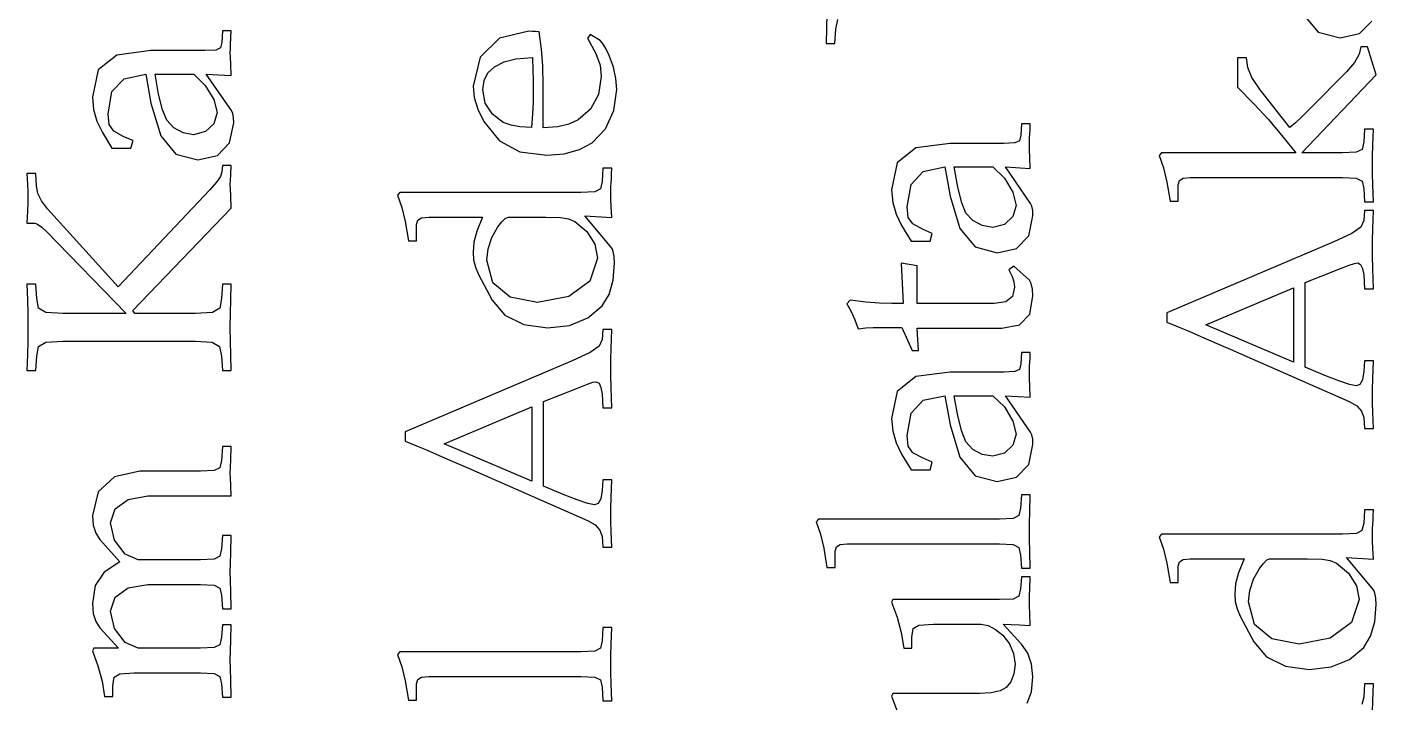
# Model space of a CAD drawing. Header units: metres. Extents: x -108.8 to -17.6, y -35.7 to 35.8.
# Drawn here: x -58.16 to -19.9, y -7.42 to 11.73 of the extents above; entities that cross this region are included whole.
import ezdxf

# ---------------------------------------------------------------- set-up
doc = ezdxf.new("R2010")
doc.units = ezdxf.units.M

msp = doc.modelspace()

# ---------------------------------------------------------------- linework, layer by layer
for p, q in [((-35.472, 12.0885), (-35.4803, 11.7065)), ((-35.2192, 11.6614), (-35.1636, 11.9401)), ((-21.9728, 12.1034), (-21.5401, 11.5809)), ((-20.366, 11.5398), (-20.0191, 11.8972)), ((-52.6156, 11.6154), (-52.6323, 11.2904)), ((-52.3656, 11.6154), (-52.6156, 11.6154)), ((-52.3739, 11.4404), (-52.3656, 11.6154)), ((-43.9231, 11.6069), (-44.7595, 11.4122)), ((-43.829, 11.6044), (-43.9231, 11.6069)), ((-43.7367, 11.5983), (-43.829, 11.6044)), ((-43.6315, 11.5902), (-43.7367, 11.5983)), ((-43.5642, 11.0992), (-43.6315, 11.5902)), ((-42.1814, 11.5152), (-42.2648, 11.4069)), ((-41.8981, 11.3486), (-42.1814, 11.5152)), ((-35.4803, 11.7065), (-35.4941, 11.2614)), ((-35.2442, 11.2614), (-35.2192, 11.6614)), ((-21.5401, 11.5809), (-20.9148, 11.4157)), ((-20.9148, 11.4157), (-20.366, 11.5398)), ((-52.6724, 11.1354), (-52.8033, 11.0731)), ((-52.6323, 11.2904), (-52.6724, 11.1354)), ((-52.3906, 10.9987), (-52.39, 11.0984)), ((-52.39, 11.0984), (-52.3857, 11.224)), ((-52.3857, 11.224), (-52.3739, 11.4404)), ((-44.7595, 11.4122), (-45.3089, 10.8711)), ((-43.5265, 10.623), (-43.5642, 11.0992)), ((-42.2648, 11.4069), (-42.0225, 10.9724)), ((-41.8315, 11.2696), (-41.8981, 11.3486)), ((-41.7426, 11.1165), (-41.8315, 11.2696)), ((-41.6481, 10.9152), (-41.7426, 11.1165)), ((-35.4941, 11.2614), (-35.2442, 11.2614)), ((-20.3315, 11.1668), (-20.3778, 10.9535)), ((-20.1398, 11.1668), (-20.3315, 11.1668)), ((-19.8981, 10.3668), (-20.1398, 11.1668)), ((-55.6113, 10.9305), (-56.1394, 10.5114)), ((-54.6406, 11.057), (-55.6113, 10.9305)), ((-53.1156, 11.057), (-54.6406, 11.057)), ((-52.8033, 11.0731), (-53.1156, 11.057)), ((-52.3878, 10.8691), (-52.3906, 10.9987)), ((-52.3795, 10.6728), (-52.3878, 10.8691)), ((-45.3089, 10.8711), (-45.5065, 10.0486)), ((-44.8981, 10.5986), (-44.6213, 10.7436)), ((-44.6213, 10.7436), (-44.2888, 10.8257)), ((-44.2888, 10.8257), (-43.8231, 10.8652)), ((-43.8231, 10.8652), (-43.8092, 10.5029)), ((-42.0225, 10.9724), (-41.9043, 10.647)), ((-41.5253, 10.5853), (-41.6481, 10.9152)), ((-23.5731, 10.8501), (-23.8231, 10.8501)), ((-23.8231, 10.8501), (-23.8231, 10.0168)), ((-23.5382, 10.576), (-23.5731, 10.8501)), ((-20.513, 10.7162), (-20.7314, 10.4584)), ((-20.3778, 10.9535), (-20.513, 10.7162)), ((-56.1394, 10.5114), (-56.299, 9.74039)), ((-55.4042, 10.2595), (-54.7906, 10.3904)), ((-54.7906, 10.3904), (-54.6406, 9.56537)), ((-54.4246, 9.81783), (-54.524, 10.3904)), ((-54.524, 10.3904), (-53.424, 10.3904)), ((-53.424, 10.3904), (-53.1014, 10.0721)), ((-52.3573, 9.35704), (-53.074, 10.3904)), ((-53.074, 10.3904), (-52.3656, 10.3487)), ((-52.3656, 10.3487), (-52.3795, 10.6728)), ((-45.195, 10.2097), (-45.0845, 10.4264)), ((-45.0845, 10.4264), (-44.8981, 10.5986)), ((-43.8092, 10.5029), (-43.8009, 10.2165)), ((-43.5148, 10.0819), (-43.5265, 10.623)), ((-41.9043, 10.647), (-41.8731, 10.3236)), ((-41.4543, 10.2702), (-41.5253, 10.5853)), ((-23.4163, 10.2964), (-23.5382, 10.576)), ((-21.9981, 8.15845), (-19.8981, 10.3668)), ((-20.7314, 10.4584), (-21.7731, 9.40843)), ((-55.7493, 9.89345), (-55.4042, 10.2595)), ((-53.1014, 10.0721), (-52.8604, 9.67245)), ((-45.5065, 10.0486), (-45.4709, 9.73192)), ((-45.2315, 9.94856), (-45.195, 10.2097)), ((-45.1599, 9.56989), (-45.2315, 9.94856)), ((-43.8009, 10.2165), (-43.7981, 9.93195)), ((-43.5148, 8.86526), (-43.5148, 10.0819)), ((-41.8731, 10.3236), (-41.9509, 9.81712)), ((-41.5148, 9.35631), (-41.4314, 9.95691)), ((-41.4314, 9.95691), (-41.4543, 10.2702)), ((-23.8231, 10.0168), (-23.3432, 9.52789)), ((-23.1815, 9.9501), (-23.4163, 10.2964)), ((-22.3398, 8.87515), (-23.1815, 9.9501)), ((-56.299, 9.74039), (-56.2681, 9.38637)), ((-55.8573, 9.25702), (-55.7493, 9.89345)), ((-54.6406, 9.56537), (-54.3653, 8.64467)), ((-54.3122, 9.37679), (-54.4246, 9.81783)), ((-52.8604, 9.67245), (-52.7656, 9.29872)), ((-45.4709, 9.73192), (-45.3669, 9.39304)), ((-44.9586, 9.25229), (-45.1599, 9.56989)), ((-43.8018, 9.58565), (-43.8167, 9.26714)), ((-43.7981, 9.93195), (-43.8018, 9.58565)), ((-41.9509, 9.81712), (-42.1731, 9.39954)), ((-56.2681, 9.38637), (-56.1743, 9.05272)), ((-55.8277, 8.95918), (-55.8573, 9.25702)), ((-54.1906, 9.082), (-54.3122, 9.37679)), ((-52.7656, 9.29872), (-52.857, 8.98482)), ((-52.3215, 9.27556), (-52.3573, 9.35704)), ((-52.2986, 9.15517), (-52.3215, 9.27556)), ((-45.3669, 9.39304), (-45.1981, 9.04857)), ((-44.6481, 9.02361), (-44.9586, 9.25229)), ((-43.8167, 9.26714), (-43.8481, 8.88194)), ((-42.1731, 9.39954), (-42.5231, 9.0986)), ((-41.7537, 8.84087), (-41.5148, 9.35631)), ((-23.3432, 9.52789), (-22.9614, 9.11679)), ((-21.7731, 9.40843), (-22.0126, 9.16832)), ((-56.1743, 9.05272), (-56.0156, 8.73203)), ((-55.698, 8.77431), (-55.8277, 8.95918)), ((-53.9922, 8.86876), (-54.1906, 9.082)), ((-53.7307, 8.72586), (-53.9922, 8.86876)), ((-52.857, 8.98482), (-53.0965, 8.75981)), ((-52.4116, 8.43849), (-52.2906, 9.007)), ((-52.2906, 9.007), (-52.2986, 9.15517)), ((-45.1981, 9.04857), (-44.7524, 8.4964)), ((-44.4277, 8.93872), (-44.6481, 9.02361)), ((-44.1796, 8.89459), (-44.4277, 8.93872)), ((-43.8481, 8.88194), (-44.1796, 8.89459)), ((-43.1021, 8.89799), (-43.5148, 8.86526)), ((-42.7913, 8.97145), (-43.1021, 8.89799)), ((-42.5231, 9.0986), (-42.7913, 8.97145)), ((-42.1315, 8.44023), (-41.7537, 8.84087)), ((-29.9525, 8.98288), (-29.9692, 8.65787)), ((-29.7025, 8.98288), (-29.9525, 8.98288)), ((-29.7225, 8.59151), (-29.7108, 8.80786)), ((-29.7108, 8.80786), (-29.7025, 8.98288)), ((-22.9614, 9.11679), (-22.6647, 8.76678)), ((-22.1836, 9.0097), (-22.3398, 8.87515)), ((-22.0126, 9.16832), (-22.1836, 9.0097)), ((-20.2231, 8.83345), (-20.2481, 8.4668)), ((-19.9731, 8.83345), (-20.2231, 8.83345)), ((-19.987, 8.37912), (-19.9731, 8.83345)), ((-56.0156, 8.73203), (-55.7489, 8.29036)), ((-55.4073, 8.61539), (-55.698, 8.77431)), ((-55.1489, 8.50702), (-55.4073, 8.61539)), ((-55.2073, 8.29036), (-55.1489, 8.50702)), ((-54.3653, 8.64467), (-53.9326, 8.12213)), ((-53.4323, 8.67371), (-53.7307, 8.72586)), ((-53.0965, 8.75981), (-53.4323, 8.67371)), ((-52.7585, 8.08109), (-52.4116, 8.43849)), ((-44.7524, 8.4964), (-44.1771, 8.18684)), ((-42.4901, 8.2495), (-42.1315, 8.44023)), ((-31.9775, 8.42453), (-32.9482, 8.29799)), ((-30.4525, 8.42453), (-31.9775, 8.42453)), ((-30.1401, 8.44058), (-30.4525, 8.42453)), ((-30.0093, 8.50293), (-30.1401, 8.44058)), ((-29.9692, 8.65787), (-30.0093, 8.50293)), ((-29.7275, 8.36621), (-29.7269, 8.46588)), ((-29.7269, 8.46588), (-29.7225, 8.59151)), ((-22.6647, 8.76678), (-22.1731, 8.15845)), ((-20.2481, 8.4668), (-20.2944, 8.25722)), ((-55.7489, 8.29036), (-55.2073, 8.29036)), ((-53.9326, 8.12213), (-53.3073, 7.957)), ((-53.3073, 7.957), (-52.7585, 8.08109)), ((-44.1771, 8.18684), (-43.4148, 8.09024)), ((-43.4148, 8.09024), (-42.9228, 8.13098)), ((-42.9228, 8.13098), (-42.4901, 8.2495)), ((-32.9482, 8.29799), (-33.4763, 7.87886)), ((-29.7247, 8.23656), (-29.7275, 8.36621)), ((-29.7164, 8.04027), (-29.7247, 8.23656)), ((-29.7025, 7.71622), (-29.7164, 8.04027)), ((-25.9814, 8.15845), (-26.0481, 8.08345)), ((-26.0481, 8.08345), (-25.9274, 7.72975)), ((-22.1731, 8.15845), (-25.9814, 8.15845)), ((-20.8481, 8.15845), (-21.9981, 8.15845)), ((-20.4574, 8.17357), (-20.8481, 8.15845)), ((-20.2944, 8.25722), (-20.4574, 8.17357)), ((-19.9981, 7.8168), (-19.9953, 8.06554)), ((-19.9953, 8.06554), (-19.987, 8.37912)), ((-52.6156, 7.79828), (-52.6323, 7.62331)), ((-52.3656, 7.79828), (-52.6156, 7.79828)), ((-52.3795, 7.54303), (-52.3656, 7.79828)), ((-41.8231, 7.72629), (-41.8481, 7.34294)), ((-41.5731, 7.72629), (-41.8231, 7.72629)), ((-41.5793, 7.55405), (-41.5731, 7.72629)), ((-33.4763, 7.87886), (-33.6358, 7.10788)), ((-32.7411, 7.627), (-32.1275, 7.75786)), ((-32.1275, 7.75786), (-31.9775, 6.93286)), ((-31.7615, 7.18533), (-31.8609, 7.75786)), ((-31.8609, 7.75786), (-30.7608, 7.75786)), ((-30.7608, 7.75786), (-30.4383, 7.43965)), ((-29.6941, 6.72455), (-30.4108, 7.75786)), ((-30.4108, 7.75786), (-29.7025, 7.71622)), ((-25.9274, 7.72975), (-25.8327, 7.3316)), ((-19.9953, 7.57422), (-19.9981, 7.8168)), ((-57.9073, 7.57327), (-58.1573, 7.57327)), ((-58.1573, 7.57327), (-58.1434, 7.27081)), ((-58.1434, 7.27081), (-58.1351, 7.06464)), ((-57.8906, 7.2233), (-57.9073, 7.57327)), ((-52.7798, 7.32759), (-52.974, 7.1066)), ((-52.6709, 7.4912), (-52.7798, 7.32759)), ((-52.6323, 7.62331), (-52.6709, 7.4912)), ((-52.3906, 7.25659), (-52.3878, 7.37852)), ((-52.3878, 7.37852), (-52.3795, 7.54303)), ((-41.8481, 7.34294), (-41.8963, 7.13522)), ((-41.5957, 7.1741), (-41.5898, 7.32626)), ((-41.5898, 7.32626), (-41.5836, 7.41515)), ((-41.5836, 7.41515), (-41.5793, 7.55405)), ((-33.0861, 7.26096), (-32.7411, 7.627)), ((-30.4383, 7.43965), (-30.1973, 7.03996)), ((-25.8327, 7.3316), (-25.7398, 6.78343)), ((-25.5065, 7.25011), (-25.4734, 7.37079)), ((-25.4734, 7.37079), (-25.3645, 7.43776)), ((-25.3645, 7.43776), (-25.1648, 7.45844)), ((-25.1648, 7.45844), (-20.8481, 7.45844)), ((-20.8481, 7.45844), (-20.4574, 7.43964)), ((-20.4574, 7.43964), (-20.2944, 7.35786)), ((-20.2944, 7.35786), (-20.2481, 7.15015)), ((-19.987, 7.24829), (-19.9953, 7.57422)), ((-58.1351, 7.06464), (-58.1323, 6.90662)), ((-58.1323, 6.90662), (-58.1351, 6.74396)), ((-57.8511, 7.00848), (-57.8906, 7.2233)), ((-57.7468, 6.79369), (-57.8511, 7.00848)), ((-52.974, 7.1066), (-55.574, 4.35661)), ((-52.3878, 7.13933), (-52.3906, 7.25659)), ((-52.3795, 6.94055), (-52.3878, 7.13933)), ((-52.3656, 6.58994), (-52.3795, 6.94055)), ((-47.5814, 7.03461), (-47.6481, 6.95959)), ((-47.6481, 6.95959), (-47.5274, 6.6059)), ((-42.4482, 7.03461), (-47.5814, 7.03461)), ((-42.0555, 7.05344), (-42.4482, 7.03461)), ((-41.8963, 7.13522), (-42.0555, 7.05344)), ((-41.5981, 6.96794), (-41.5978, 7.05342)), ((-41.5954, 6.83304), (-41.5981, 6.96794)), ((-41.5978, 7.05342), (-41.5957, 7.1741)), ((-33.6358, 7.10788), (-33.6049, 6.75388)), ((-33.1942, 6.62453), (-33.0861, 7.26096)), ((-31.9775, 6.93286), (-31.7022, 6.01218)), ((-31.6491, 6.74428), (-31.7615, 7.18533)), ((-30.1973, 7.03996), (-30.1025, 6.66623)), ((-25.5065, 6.78343), (-25.5065, 7.25011)), ((-20.2481, 7.15015), (-20.2231, 6.76682)), ((-19.9731, 6.76682), (-19.987, 7.24829)), ((-58.1434, 6.51093), (-58.1573, 6.16495)), ((-58.1351, 6.74396), (-58.1434, 6.51093)), ((-57.574, 6.57332), (-57.7468, 6.79369)), ((-55.574, 4.35661), (-57.574, 6.57332)), ((-55.1573, 3.68996), (-52.3656, 6.58994)), ((-47.5274, 6.6059), (-47.4327, 6.20773)), ((-41.587, 6.63335), (-41.5954, 6.83304)), ((-41.5731, 6.32625), (-41.587, 6.63335)), ((-33.6049, 6.75388), (-33.5111, 6.42021)), ((-33.1645, 6.32668), (-33.1942, 6.62453)), ((-31.5275, 6.44951), (-31.6491, 6.74428)), ((-30.1025, 6.66623), (-30.1939, 6.35231)), ((-29.6584, 6.64307), (-29.6941, 6.72455)), ((-29.6355, 6.52267), (-29.6584, 6.64307)), ((-29.6275, 6.3745), (-29.6355, 6.52267)), ((-25.7398, 6.78343), (-25.5065, 6.78343)), ((-20.2231, 6.51971), (-20.2481, 6.2364)), ((-20.2231, 6.76682), (-19.9731, 6.76682)), ((-19.9731, 6.51971), (-20.2231, 6.51971)), ((-19.987, 5.99721), (-19.9731, 6.51971)), ((-58.1573, 6.16495), (-57.9323, 6.16495)), ((-57.9323, 6.16495), (-57.8573, 6.13564)), ((-57.8573, 6.13564), (-57.7379, 6.04704)), ((-47.4327, 6.20773), (-47.3398, 5.65958)), ((-47.1065, 6.12627), (-47.0734, 6.24693)), ((-47.1065, 5.65958), (-47.1065, 6.12627)), ((-47.0734, 6.24693), (-46.9645, 6.3139)), ((-46.9645, 6.3139), (-46.7648, 6.33458)), ((-46.7648, 6.33458), (-45.2397, 6.33458)), ((-45.2397, 6.33458), (-45.4015, 5.93489)), ((-44.8064, 6.0596), (-44.6938, 6.20497)), ((-44.6938, 6.20497), (-44.5941, 6.30032)), ((-44.5941, 6.30032), (-44.5148, 6.33458)), ((-44.5148, 6.33458), (-43.4398, 6.33458)), ((-43.4398, 6.33458), (-43.0299, 6.32625)), ((-43.0299, 6.32625), (-42.7997, 6.29013)), ((-42.7997, 6.29013), (-42.6231, 6.20959)), ((-42.6231, 6.20959), (-42.2805, 5.92502)), ((-41.5648, 5.44292), (-42.3398, 6.36794)), ((-42.3398, 6.36794), (-41.5731, 6.32625)), ((-33.5111, 6.42021), (-33.3525, 6.09952)), ((-33.0349, 6.14182), (-33.1645, 6.32668)), ((-32.7442, 5.98288), (-33.0349, 6.14182)), ((-31.329, 6.23627), (-31.5275, 6.44951)), ((-31.0676, 6.09337), (-31.329, 6.23627)), ((-30.4334, 6.12732), (-30.7692, 6.0412)), ((-30.1939, 6.35231), (-30.4334, 6.12732)), ((-29.7485, 5.80598), (-29.6275, 6.3745)), ((-20.2481, 6.2364), (-20.3315, 6.04936)), ((-57.7379, 6.04704), (-57.6073, 5.92328)), ((-57.6073, 5.92328), (-55.349, 3.60661)), ((-45.4015, 5.93489), (-45.4836, 5.62595)), ((-45.0793, 5.43797), (-44.9753, 5.75621)), ((-44.9753, 5.75621), (-44.8064, 6.0596)), ((-42.2805, 5.92502), (-42.0546, 5.56638)), ((-33.3525, 6.09952), (-33.0858, 5.65787)), ((-32.4858, 5.87453), (-32.7442, 5.98288)), ((-32.5441, 5.65787), (-32.4858, 5.87453)), ((-31.7022, 6.01218), (-31.2695, 5.48964)), ((-30.7692, 6.0412), (-31.0676, 6.09337)), ((-30.0954, 5.44858), (-29.7485, 5.80598)), ((-20.5814, 5.87343), (-21.0981, 5.6364)), ((-20.3315, 6.04936), (-20.5814, 5.87343)), ((-19.9953, 5.67282), (-19.987, 5.99721)), ((-47.3398, 5.65958), (-47.1065, 5.65958)), ((-45.4836, 5.62595), (-45.5065, 5.3429)), ((-45.1148, 5.1179), (-45.0793, 5.43797)), ((-42.0546, 5.56638), (-41.9731, 5.17628)), ((-41.5327, 5.3596), (-41.5648, 5.44292)), ((-41.508, 5.21515), (-41.5327, 5.3596)), ((-33.0858, 5.65787), (-32.5441, 5.65787)), ((-31.2695, 5.48964), (-30.6442, 5.32451)), ((-30.6442, 5.32451), (-30.0954, 5.44858)), ((-21.0981, 5.6364), (-25.8314, 3.61974)), ((-19.9981, 5.46138), (-19.9953, 5.67282)), ((-19.9953, 5.23517), (-19.9981, 5.46138)), ((-45.5065, 5.3429), (-45.4895, 5.125)), ((-45.4895, 5.125), (-45.4373, 4.91638)), ((-44.9432, 4.47346), (-45.1148, 5.1179)), ((-41.9731, 5.17628), (-42.1938, 4.52409)), ((-41.5352, 4.54941), (-41.4981, 5.04291)), ((-41.4981, 5.04291), (-41.508, 5.21515)), ((-32.9108, 4.95564), (-33.3608, 5.03064)), ((-33.3608, 5.03064), (-33.3108, 3.88896)), ((-20.6617, 4.97342), (-20.5067, 5.02435)), ((-20.5067, 5.02435), (-20.4148, 5.03639)), ((-20.4148, 5.03639), (-20.3345, 4.99597)), ((-20.3345, 4.99597), (-20.2784, 4.87961)), ((-19.987, 4.86821), (-19.9953, 5.23517)), ((-45.4373, 4.91638), (-45.3481, 4.70959)), ((-45.3481, 4.70959), (-44.9648, 3.97629)), ((-32.9108, 3.88896), (-32.9108, 4.95564)), ((-30.1692, 4.9473), (-30.3108, 4.83894)), ((-30.3108, 4.83894), (-30.2142, 4.65221)), ((-30.2142, 4.65221), (-30.1658, 4.50067)), ((-29.7275, 4.54727), (-30.1692, 4.9473)), ((-21.9065, 4.47804), (-20.9481, 4.86137)), ((-20.9481, 4.86137), (-20.6617, 4.97342)), ((-20.2784, 4.87961), (-20.2481, 4.6947)), ((-20.2481, 4.6947), (-20.2231, 4.30309)), ((-19.9731, 4.30309), (-19.987, 4.86821)), ((-57.9073, 4.43161), (-58.1573, 4.43161)), ((-58.1573, 4.43161), (-58.1434, 3.98625)), ((-57.8823, 4.0316), (-57.9073, 4.43161)), ((-52.6156, 4.43161), (-52.6407, 4.0316)), ((-52.3656, 4.43161), (-52.6156, 4.43161)), ((-52.3795, 3.99182), (-52.3656, 4.43161)), ((-44.453, 4.06235), (-44.9432, 4.47346)), ((-42.1938, 4.52409), (-42.7941, 4.08118)), ((-41.65, 4.14479), (-41.5352, 4.54941)), ((-30.1525, 4.34729), (-30.2108, 4.08401)), ((-30.1658, 4.50067), (-30.1525, 4.34729)), ((-29.6756, 4.45314), (-29.7275, 4.54727)), ((-29.6405, 4.29419), (-29.6756, 4.45314)), ((-29.6275, 4.10562), (-29.6405, 4.29419)), ((-24.7231, 3.27805), (-22.2398, 4.32803)), ((-22.2398, 4.32803), (-22.2398, 2.2197)), ((-21.9065, 2.07803), (-21.9065, 4.47804)), ((-20.2231, 4.30309), (-19.9731, 4.30309)), ((-58.1434, 3.98625), (-58.1351, 3.60199)), ((-57.8286, 3.7529), (-57.8823, 4.0316)), ((-52.6407, 4.0316), (-52.6925, 3.7529)), ((-52.3878, 3.60754), (-52.3795, 3.99182)), ((-44.9648, 3.97629), (-44.6049, 3.55836)), ((-43.6814, 3.91791), (-44.453, 4.06235)), ((-42.7941, 4.08118), (-43.6814, 3.91791)), ((-41.8481, 3.81795), (-41.65, 4.14479)), ((-34.8108, 3.98064), (-34.9025, 3.88062)), ((-34.9025, 3.88062), (-34.7834, 3.66179)), ((-34.3651, 3.92722), (-34.8108, 3.98064)), ((-33.9787, 3.8979), (-34.3651, 3.92722)), ((-33.6275, 3.88896), (-33.9787, 3.8979)), ((-33.3108, 3.88896), (-33.6275, 3.88896)), ((-30.7275, 3.88896), (-32.9108, 3.88896)), ((-30.3969, 3.93556), (-30.7275, 3.88896)), ((-30.2108, 4.08401), (-30.3969, 3.93556)), ((-29.7195, 3.58276), (-29.6275, 4.10562)), ((-58.1351, 3.60199), (-58.1323, 3.20659)), ((-57.6193, 3.63531), (-57.8286, 3.7529)), ((-57.1323, 3.60661), (-57.6193, 3.63531)), ((-55.349, 3.60661), (-57.1323, 3.60661)), ((-55.099, 3.60661), (-55.1573, 3.68996)), ((-53.3907, 3.60661), (-55.099, 3.60661)), ((-52.8999, 3.63531), (-53.3907, 3.60661)), ((-52.6925, 3.7529), (-52.8999, 3.63531)), ((-52.3906, 3.20659), (-52.3878, 3.60754)), ((-44.6049, 3.55836), (-44.0636, 3.2886)), ((-42.774, 3.26607), (-42.25, 3.47812)), ((-42.25, 3.47812), (-41.8481, 3.81795)), ((-34.7834, 3.66179), (-34.6772, 3.42444)), ((-30.0078, 3.284), (-29.7195, 3.58276)), ((-25.8314, 3.61974), (-25.8314, 3.35304)), ((-58.1323, 3.20659), (-58.1351, 2.81711)), ((-52.3878, 2.80785), (-52.3906, 3.20659)), ((-44.0636, 3.2886), (-43.3981, 3.19292)), ((-43.3981, 3.19292), (-42.774, 3.26607)), ((-41.8231, 3.14653), (-41.8481, 2.86322)), ((-41.5731, 3.14653), (-41.8231, 3.14653)), ((-41.587, 2.62402), (-41.5731, 3.14653)), ((-34.6772, 3.42444), (-34.5858, 3.17226)), ((-34.5858, 3.17226), (-34.3688, 3.19203)), ((-34.3688, 3.19203), (-34.1611, 3.20253)), ((-34.1611, 3.20253), (-33.9275, 3.20561)), ((-33.9275, 3.20561), (-33.3442, 3.20561)), ((-33.3442, 3.20561), (-33.0525, 2.55563)), ((-32.9108, 3.18893), (-30.5109, 3.18893)), ((-32.8775, 2.55563), (-32.9108, 3.18893)), ((-30.5109, 3.18893), (-30.0078, 3.284)), ((-25.8314, 3.35304), (-25.5077, 3.2225)), ((-25.5077, 3.2225), (-25.2302, 3.10863)), ((-25.2302, 3.10863), (-25.0398, 3.02808)), ((-22.2398, 2.2197), (-24.7231, 3.27805)), ((-58.1351, 2.81711), (-58.1434, 2.43501)), ((-57.8267, 2.66866), (-57.6212, 2.78625)), ((-57.6212, 2.78625), (-57.1323, 2.81497)), ((-57.1323, 2.81497), (-53.3907, 2.81497)), ((-53.3907, 2.81497), (-52.9036, 2.78625)), ((-52.9036, 2.78625), (-52.6943, 2.66866)), ((-52.3795, 2.42761), (-52.3878, 2.80785)), ((-41.8481, 2.86322), (-41.9315, 2.67618)), ((-25.0398, 3.02808), (-24.7154, 2.88577)), ((-24.7154, 2.88577), (-24.3669, 2.73422)), ((-24.3669, 2.73422), (-24.0314, 2.58636)), ((-58.1434, 2.43501), (-58.1573, 1.98997)), ((-57.9073, 1.98997), (-57.8823, 2.38994)), ((-57.8823, 2.38994), (-57.8267, 2.66866)), ((-52.6943, 2.66866), (-52.6407, 2.38994)), ((-52.6407, 2.38994), (-52.6156, 1.98997)), ((-52.3656, 1.98997), (-52.3795, 2.42761)), ((-42.1814, 2.50024), (-42.6981, 2.26321)), ((-41.9315, 2.67618), (-42.1814, 2.50024)), ((-41.5981, 2.0882), (-41.5954, 2.29964)), ((-41.5954, 2.29964), (-41.587, 2.62402)), ((-33.0525, 2.55563), (-32.8775, 2.55563)), ((-29.9525, 2.4968), (-29.9692, 2.17177)), ((-29.7025, 2.4968), (-29.9525, 2.4968)), ((-29.7225, 2.10541), (-29.7108, 2.32178)), ((-29.7108, 2.32178), (-29.7025, 2.4968)), ((-24.0314, 2.58636), (-20.6564, 1.10304)), ((-58.1573, 1.98997), (-57.9073, 1.98997)), ((-52.6156, 1.98997), (-52.3656, 1.98997)), ((-42.6981, 2.26321), (-47.4314, 0.246552)), ((-41.5954, 1.86198), (-41.5981, 2.0882)), ((-31.9775, 1.93843), (-32.9482, 1.81189)), ((-30.4525, 1.93843), (-31.9775, 1.93843)), ((-30.1401, 1.95448), (-30.4525, 1.93843)), ((-30.0093, 2.01683), (-30.1401, 1.95448)), ((-29.9692, 2.17177), (-30.0093, 2.01683)), ((-29.7275, 1.88011), (-29.7269, 1.97978)), ((-29.7269, 1.97978), (-29.7225, 2.10541)), ((-21.3481, 1.8447), (-21.9065, 2.07803)), ((-20.2481, 1.95306), (-20.2858, 1.71973)), ((-20.2231, 2.2614), (-20.2481, 1.95306)), ((-19.9731, 2.2614), (-20.2231, 2.2614)), ((-19.987, 1.76108), (-19.9731, 2.2614)), ((-42.5481, 1.48819), (-42.2617, 1.60023)), ((-42.2617, 1.60023), (-42.1068, 1.65117)), ((-42.1068, 1.65117), (-42.0148, 1.66321)), ((-42.0148, 1.66321), (-41.9345, 1.62279)), ((-41.9345, 1.62279), (-41.8784, 1.50642)), ((-41.587, 1.49503), (-41.5954, 1.86198)), ((-32.9482, 1.81189), (-33.4763, 1.39276)), ((-29.7247, 1.75046), (-29.7275, 1.88011)), ((-29.7164, 1.55418), (-29.7247, 1.75046)), ((-29.7025, 1.23013), (-29.7164, 1.55418)), ((-20.9561, 1.69133), (-21.3481, 1.8447)), ((-20.6512, 1.58977), (-20.9561, 1.69133)), ((-20.4648, 1.55304), (-20.6512, 1.58977)), ((-20.3549, 1.59193), (-20.4648, 1.55304)), ((-20.2858, 1.71973), (-20.3549, 1.59193)), ((-19.9953, 1.44225), (-19.987, 1.76108)), ((-43.5065, 1.10486), (-42.5481, 1.48819)), ((-41.8784, 1.50642), (-41.8481, 1.32152)), ((-41.8481, 1.32152), (-41.8231, 0.929901)), ((-41.5731, 0.929901), (-41.587, 1.49503)), ((-33.4763, 1.39276), (-33.6358, 0.621796)), ((-32.7411, 1.1409), (-32.1275, 1.27177)), ((-32.1275, 1.27177), (-31.9775, 0.446777)), ((-31.7615, 0.699234), (-31.8609, 1.27177)), ((-31.8609, 1.27177), (-30.7608, 1.27177)), ((-30.7608, 1.27177), (-30.4383, 0.953552)), ((-29.6941, 0.238449), (-30.4108, 1.27177)), ((-30.4108, 1.27177), (-29.7025, 1.23013)), ((-19.9981, 1.25304), (-19.9953, 1.44225)), ((-19.9953, 1.0731), (-19.9981, 1.25304)), ((-46.3231, -0.095123), (-43.8398, 0.954849)), ((-43.8398, 0.954849), (-43.8398, -1.15347)), ((-43.5065, -1.29514), (-43.5065, 1.10486)), ((-41.8231, 0.929901), (-41.5731, 0.929901)), ((-33.1942, 0.138428), (-33.0861, 0.774857)), ((-33.0861, 0.774857), (-32.7411, 1.1409)), ((-30.4383, 0.953552), (-30.1973, 0.553864)), ((-20.6564, 1.10304), (-20.4469, 0.982697)), ((-20.4469, 0.982697), (-20.3077, 0.828979)), ((-20.3077, 0.828979), (-20.2481, 0.653046)), ((-19.987, 0.796875), (-19.9953, 1.0731)), ((-19.9731, 0.344696), (-19.987, 0.796875)), ((-33.6358, 0.621796), (-33.6049, 0.267776)), ((-31.9775, 0.446777), (-31.7022, -0.473907)), ((-31.6491, 0.258194), (-31.7615, 0.699234)), ((-30.1973, 0.553864), (-30.1025, 0.18013)), ((-20.2481, 0.653046), (-20.2231, 0.344696)), ((-47.4314, 0.246552), (-47.4314, -0.020126)), ((-33.6049, 0.267776), (-33.5111, -0.065857)), ((-33.1645, -0.159393), (-33.1942, 0.138428)), ((-31.5275, -0.036575), (-31.6491, 0.258194)), ((-30.1025, 0.18013), (-30.1939, -0.133759)), ((-29.6584, 0.156967), (-29.6941, 0.238449)), ((-29.6355, 0.036575), (-29.6584, 0.156967)), ((-29.6275, -0.111572), (-29.6355, 0.036575)), ((-20.2231, 0.344696), (-19.9731, 0.344696)), ((-52.6156, -0.172043), (-52.6407, -0.563721)), ((-52.3656, -0.172043), (-52.6156, -0.172043)), ((-52.3795, -0.540253), (-52.3656, -0.172043)), ((-47.4314, -0.020126), (-47.1077, -0.150665)), ((-47.1077, -0.150665), (-46.8302, -0.264542)), ((-46.8302, -0.264542), (-46.6398, -0.345093)), ((-46.6398, -0.345093), (-46.3154, -0.487396)), ((-43.8398, -1.15347), (-46.3231, -0.095123)), ((-33.5111, -0.065857), (-33.3525, -0.386551)), ((-33.0349, -0.344269), (-33.1645, -0.159393)), ((-32.7442, -0.503189), (-33.0349, -0.344269)), ((-31.329, -0.249817), (-31.5275, -0.036575)), ((-31.0676, -0.392715), (-31.329, -0.249817)), ((-30.4334, -0.358765), (-30.7692, -0.44487)), ((-30.1939, -0.133759), (-30.4334, -0.358765)), ((-29.7485, -0.680084), (-29.6275, -0.111572)), ((-52.6407, -0.563721), (-52.6888, -0.771439)), ((-52.3878, -0.767746), (-52.3795, -0.540253)), ((-46.3154, -0.487396), (-45.9669, -0.638947)), ((-45.9669, -0.638947), (-45.6314, -0.786804)), ((-33.3525, -0.386551), (-33.0858, -0.828217)), ((-32.4858, -0.611557), (-32.7442, -0.503189)), ((-32.5441, -0.828217), (-32.4858, -0.611557)), ((-31.7022, -0.473907), (-31.2695, -0.996445)), ((-30.7692, -0.44487), (-31.0676, -0.392715)), ((-30.0954, -1.03751), (-29.7485, -0.680084)), ((-55.6718, -1.02577), (-56.1344, -1.45726)), ((-54.9573, -0.872055), (-55.6718, -1.02577)), ((-53.2406, -0.872055), (-54.9573, -0.872055)), ((-52.848, -0.853226), (-53.2406, -0.872055)), ((-52.6888, -0.771439), (-52.848, -0.853226)), ((-52.3906, -0.913757), (-52.3878, -0.767746)), ((-52.3878, -1.06407), (-52.3906, -0.913757)), ((-52.3795, -1.26622), (-52.3878, -1.06407)), ((-45.6314, -0.786804), (-42.2564, -2.27013)), ((-41.8231, -1.11177), (-41.8481, -1.4201)), ((-41.5731, -1.11177), (-41.8231, -1.11177)), ((-41.587, -1.61209), (-41.5731, -1.11177)), ((-33.0858, -0.828217), (-32.5441, -0.828217)), ((-31.2695, -0.996445), (-30.6442, -1.16158)), ((-30.6442, -1.16158), (-30.0954, -1.03751)), ((-56.1344, -1.45726), (-56.299, -2.12204)), ((-52.3656, -1.57208), (-52.3795, -1.26622)), ((-42.9481, -1.52847), (-43.5065, -1.29514)), ((-42.5562, -1.68184), (-42.9481, -1.52847)), ((-41.8481, -1.4201), (-41.8858, -1.65344)), ((-55.657, -1.93382), (-55.2881, -1.66869)), ((-55.2881, -1.66869), (-54.7323, -1.57208)), ((-54.7323, -1.57208), (-52.3656, -1.57208)), ((-42.2512, -1.78339), (-42.5562, -1.68184)), ((-42.0648, -1.82013), (-42.2512, -1.78339)), ((-41.9549, -1.78123), (-42.0648, -1.82013)), ((-41.8858, -1.65344), (-41.9549, -1.78123)), ((-41.5954, -1.93092), (-41.587, -1.61209)), ((-29.9525, -1.53806), (-29.9775, -1.9214)), ((-29.7025, -1.53806), (-29.9525, -1.53806)), ((-29.7164, -2.01923), (-29.7025, -1.53806)), ((-56.299, -2.12204), (-56.2764, -2.3992)), ((-55.7906, -2.33043), (-55.657, -1.93382)), ((-42.2564, -2.27013), (-42.0469, -2.39047)), ((-41.5981, -2.12013), (-41.5954, -1.93092)), ((-41.5954, -2.30006), (-41.5981, -2.12013)), ((-35.7108, -2.22974), (-35.7775, -2.30473)), ((-30.5775, -2.22974), (-35.7108, -2.22974)), ((-30.1849, -2.21091), (-30.5775, -2.22974)), ((-30.0257, -2.1291), (-30.1849, -2.21091)), ((-29.9775, -1.9214), (-30.0257, -2.1291)), ((-29.7247, -2.34299), (-29.7164, -2.01923)), ((-20.2231, -1.96207), (-20.2481, -2.3454)), ((-19.9731, -1.96207), (-20.2231, -1.96207)), ((-19.9898, -2.36208), (-19.9836, -2.27319)), ((-19.9836, -2.27319), (-19.9793, -2.13431)), ((-19.9793, -2.13431), (-19.9731, -1.96207)), ((-56.2764, -2.3992), (-56.2076, -2.62822)), ((-56.2076, -2.62822), (-56.0906, -2.80539)), ((-55.6709, -2.82486), (-55.7906, -2.33043)), ((-42.0469, -2.39047), (-41.9077, -2.54419)), ((-41.9077, -2.54419), (-41.8481, -2.72012)), ((-41.587, -2.57629), (-41.5954, -2.30006)), ((-41.5731, -3.02847), (-41.587, -2.57629)), ((-35.7775, -2.30473), (-35.6568, -2.65843)), ((-35.6568, -2.65843), (-35.5621, -3.05658)), ((-29.7275, -2.57971), (-29.7247, -2.34299)), ((-29.7247, -2.81645), (-29.7275, -2.57971)), ((-25.9814, -2.65375), (-26.0481, -2.72874)), ((-20.8481, -2.65375), (-25.9814, -2.65375)), ((-20.4555, -2.6349), (-20.8481, -2.65375)), ((-20.2963, -2.55312), (-20.4555, -2.6349)), ((-20.2481, -2.3454), (-20.2963, -2.55312)), ((-19.9981, -2.7204), (-19.9978, -2.63492)), ((-19.9978, -2.63492), (-19.9957, -2.51425)), ((-19.9957, -2.51425), (-19.9898, -2.36208)), ((-56.0906, -2.80539), (-55.5239, -3.43874)), ((-55.377, -3.2193), (-55.6709, -2.82486)), ((-52.6156, -2.68874), (-52.6407, -3.07208)), ((-52.3656, -2.68874), (-52.6156, -2.68874)), ((-52.3795, -3.17361), (-52.3656, -2.68874)), ((-41.8481, -2.72012), (-41.8231, -3.02847)), ((-41.8231, -3.02847), (-41.5731, -3.02847)), ((-35.5621, -3.05658), (-35.4692, -3.60475)), ((-35.2358, -3.13808), (-35.2028, -3.01741)), ((-35.2028, -3.01741), (-35.0939, -2.95044)), ((-35.0939, -2.95044), (-34.8941, -2.92976)), ((-34.8941, -2.92976), (-30.5775, -2.92976)), ((-30.5775, -2.92976), (-30.1868, -2.94855)), ((-30.1868, -2.94855), (-30.0238, -3.03033)), ((-30.0238, -3.03033), (-29.9775, -3.23804)), ((-29.7164, -3.14021), (-29.7247, -2.81645)), ((-26.0481, -2.72874), (-25.9274, -3.08246)), ((-19.9953, -2.8553), (-19.9981, -2.7204)), ((-19.987, -3.05501), (-19.9953, -2.8553)), ((-19.9731, -3.36211), (-19.987, -3.05501)), ((-55.5239, -3.43874), (-55.973, -3.73441)), ((-55.0073, -3.38042), (-55.377, -3.2193)), ((-53.2406, -3.38042), (-55.0073, -3.38042)), ((-52.848, -3.36159), (-53.2406, -3.38042)), ((-52.6888, -3.2798), (-52.848, -3.36159)), ((-52.6407, -3.07208), (-52.6888, -3.2798)), ((-52.3878, -3.49553), (-52.3795, -3.17361)), ((-35.2358, -3.60475), (-35.2358, -3.13808)), ((-29.9775, -3.23804), (-29.9525, -3.62138)), ((-29.7025, -3.62138), (-29.7164, -3.14021)), ((-25.9274, -3.08246), (-25.8327, -3.48061)), ((-25.5065, -3.56209), (-25.4734, -3.44141)), ((-25.4734, -3.44141), (-25.3645, -3.37444)), ((-25.3645, -3.37444), (-25.1648, -3.35376)), ((-25.1648, -3.35376), (-23.6397, -3.35376)), ((-23.6397, -3.35376), (-23.8015, -3.75345)), ((-23.0938, -3.48337), (-22.9941, -3.38802)), ((-22.9941, -3.38802), (-22.9148, -3.35376)), ((-22.9148, -3.35376), (-21.8398, -3.35376)), ((-21.8398, -3.35376), (-21.4299, -3.36209)), ((-21.4299, -3.36209), (-21.1997, -3.39821)), ((-21.1997, -3.39821), (-21.0231, -3.47874)), ((-19.9648, -4.24542), (-20.7398, -3.3204)), ((-20.7398, -3.3204), (-19.9731, -3.36211)), ((-55.973, -3.73441), (-56.2221, -4.11528)), ((-52.3906, -3.73041), (-52.3878, -3.49553)), ((-52.3878, -3.96713), (-52.3906, -3.73041)), ((-35.4692, -3.60475), (-35.2358, -3.60475)), ((-29.9525, -3.62138), (-29.7025, -3.62138)), ((-25.8327, -3.48061), (-25.7398, -4.02876)), ((-25.5065, -4.02876), (-25.5065, -3.56209)), ((-23.8015, -3.75345), (-23.8836, -4.06239)), ((-23.3753, -3.93214), (-23.2064, -3.62874)), ((-23.2064, -3.62874), (-23.0938, -3.48337)), ((-21.0231, -3.47874), (-20.6805, -3.76332)), ((-20.6805, -3.76332), (-20.4546, -4.12196)), ((-56.2221, -4.11528), (-56.299, -4.62206)), ((-55.657, -4.44211), (-55.2881, -4.17699)), ((-55.2881, -4.17699), (-54.7323, -4.08038)), ((-54.7323, -4.08038), (-53.2406, -4.08038)), ((-53.2406, -4.08038), (-52.8499, -4.09737)), ((-52.8499, -4.09737), (-52.6869, -4.18286)), ((-52.6869, -4.18286), (-52.6407, -4.38872)), ((-52.3795, -4.29089), (-52.3878, -3.96713)), ((-29.9775, -4.20363), (-30.0238, -4.41319)), ((-29.9525, -3.86192), (-29.9775, -4.20363)), ((-29.7025, -3.86192), (-29.9525, -3.86192)), ((-29.7247, -4.41133), (-29.7164, -4.19867)), ((-29.7164, -4.19867), (-29.7025, -3.86192)), ((-25.7398, -4.02876), (-25.5065, -4.02876)), ((-23.8836, -4.06239), (-23.9064, -4.34544)), ((-23.4793, -4.25037), (-23.3753, -3.93214)), ((-20.4546, -4.12196), (-20.3731, -4.51207)), ((-55.7906, -4.83873), (-55.657, -4.44211)), ((-52.6407, -4.38872), (-52.6156, -4.77206)), ((-52.3656, -4.77206), (-52.3795, -4.29089)), ((-33.6025, -4.51196), (-33.6358, -4.58696)), ((-33.6358, -4.58696), (-33.4806, -5.00917)), ((-30.5775, -4.51196), (-33.6025, -4.51196)), ((-30.1868, -4.49684), (-30.5775, -4.51196)), ((-30.0238, -4.41319), (-30.1868, -4.49684)), ((-29.7275, -4.5536), (-29.7247, -4.41133)), ((-29.7247, -4.69774), (-29.7275, -4.5536)), ((-23.9064, -4.34544), (-23.8895, -4.56334)), ((-23.8895, -4.56334), (-23.8373, -4.77197)), ((-23.5148, -4.57045), (-23.4793, -4.25037)), ((-23.3432, -5.21489), (-23.5148, -4.57045)), ((-20.3731, -4.51207), (-20.5938, -5.16426)), ((-19.9327, -4.32875), (-19.9648, -4.24542)), ((-19.908, -4.47321), (-19.9327, -4.32875)), ((-19.8981, -4.64545), (-19.908, -4.47321)), ((-56.299, -4.62206), (-56.2764, -4.90509)), ((-56.2764, -4.90509), (-56.2076, -5.13628)), ((-55.6709, -5.33319), (-55.7906, -4.83873)), ((-52.6156, -4.77206), (-52.3656, -4.77206)), ((-29.7164, -4.90671), (-29.7247, -4.69774)), ((-29.7025, -5.24529), (-29.7164, -4.90671)), ((-23.8373, -4.77197), (-23.7481, -4.97874)), ((-19.9352, -5.13893), (-19.8981, -4.64545)), ((-56.2076, -5.13628), (-56.0906, -5.31374)), ((-56.0906, -5.31374), (-55.5573, -5.88872)), ((-55.377, -5.72762), (-55.6709, -5.33319)), ((-52.6156, -5.23041), (-52.6407, -5.58038)), ((-52.3656, -5.23041), (-52.6156, -5.23041)), ((-52.3795, -5.65601), (-52.3656, -5.23041)), ((-41.8231, -5.29779), (-41.8481, -5.68112)), ((-41.5731, -5.29779), (-41.8231, -5.29779)), ((-41.587, -5.77895), (-41.5731, -5.29779)), ((-33.4806, -5.00917), (-33.3661, -5.44806)), ((-33.0608, -5.57864), (-33.0253, -5.33356)), ((-33.0253, -5.33356), (-32.8602, -5.23479)), ((-32.8602, -5.23479), (-32.4525, -5.21199)), ((-32.4525, -5.21199), (-31.0942, -5.21199)), ((-31.0942, -5.21199), (-30.8976, -5.24933)), ((-30.8976, -5.24933), (-30.688, -5.35516)), ((-30.688, -5.35516), (-30.4858, -5.52026)), ((-29.9525, -5.77028), (-30.4692, -5.21199)), ((-30.4692, -5.21199), (-30.2408, -5.21506)), ((-30.2408, -5.21506), (-30.0087, -5.22552)), ((-30.0087, -5.22552), (-29.7025, -5.24529)), ((-23.7481, -4.97874), (-23.3648, -5.71207)), ((-22.853, -5.62599), (-23.3432, -5.21489)), ((-20.5938, -5.16426), (-21.1941, -5.60716)), ((-20.05, -5.54355), (-19.9352, -5.13893)), ((-55.0073, -5.88872), (-55.377, -5.72762)), ((-52.6407, -5.58038), (-52.6869, -5.78998)), ((-52.3878, -5.96312), (-52.3795, -5.65601)), ((-41.8481, -5.68112), (-41.8963, -5.88884)), ((-33.3661, -5.44806), (-33.2941, -5.88698)), ((-33.0608, -5.88698), (-33.0608, -5.57864)), ((-30.4858, -5.52026), (-30.2914, -5.76564)), ((-23.3648, -5.71207), (-23.0049, -6.12999)), ((-22.0814, -5.77045), (-22.853, -5.62599)), ((-21.1941, -5.60716), (-22.0814, -5.77045)), ((-20.2481, -5.87041), (-20.05, -5.54355)), ((-56.2656, -5.88872), (-56.299, -5.96373)), ((-56.299, -5.96373), (-56.1437, -6.38597)), ((-55.5573, -5.88872), (-56.2656, -5.88872)), ((-53.2406, -5.88872), (-55.0073, -5.88872)), ((-52.8499, -5.87361), (-53.2406, -5.88872)), ((-52.6869, -5.78998), (-52.8499, -5.87361)), ((-52.3906, -6.22208), (-52.3878, -5.96312)), ((-47.5814, -5.98947), (-47.6481, -6.06447)), ((-47.6481, -6.06447), (-47.5274, -6.41817)), ((-42.4482, -5.98947), (-47.5814, -5.98947)), ((-42.0555, -5.97063), (-42.4482, -5.98947)), ((-41.8963, -5.88884), (-42.0555, -5.97063)), ((-41.5981, -6.33945), (-41.5954, -6.10272)), ((-41.5954, -6.10272), (-41.587, -5.77895)), ((-33.2941, -5.88698), (-33.0608, -5.88698)), ((-30.2914, -5.76564), (-30.1747, -6.0388)), ((-30.1747, -6.0388), (-30.1359, -6.34526)), ((-29.7757, -6.03079), (-29.9525, -5.77028)), ((-29.6655, -6.34314), (-29.7757, -6.03079)), ((-20.65, -6.21024), (-20.2481, -5.87041)), ((-56.1437, -6.38597), (-56.0292, -6.82486)), ((-52.3878, -6.47426), (-52.3906, -6.22208)), ((-52.3795, -6.80049), (-52.3878, -6.47426)), ((-47.5274, -6.41817), (-47.4327, -6.81631)), ((-41.5954, -6.57617), (-41.5981, -6.33945)), ((-30.1359, -6.34526), (-30.1655, -6.61597)), ((-29.6275, -6.70364), (-29.6655, -6.34314)), ((-23.0049, -6.12999), (-22.4635, -6.39975)), ((-22.4635, -6.39975), (-21.7981, -6.49542)), ((-21.7981, -6.49542), (-21.174, -6.42227)), ((-21.174, -6.42227), (-20.65, -6.21024)), ((-56.0292, -6.82486), (-55.9573, -7.26375)), ((-55.724, -6.9554), (-55.6885, -6.71036)), ((-55.6885, -6.71036), (-55.5233, -6.61159)), ((-55.5233, -6.61159), (-55.1156, -6.58875)), ((-55.1156, -6.58875), (-53.2406, -6.58875)), ((-53.2406, -6.58875), (-52.8499, -6.60757)), ((-52.8499, -6.60757), (-52.6869, -6.68936)), ((-52.6869, -6.68936), (-52.6407, -6.89708)), ((-52.3656, -7.28043), (-52.3795, -6.80049)), ((-47.4327, -6.81631), (-47.3398, -7.36449)), ((-47.1065, -6.89781), (-47.0734, -6.77713)), ((-47.0734, -6.77713), (-46.9645, -6.71016)), ((-46.9645, -6.71016), (-46.7648, -6.68948)), ((-46.7648, -6.68948), (-42.4482, -6.68948)), ((-42.4482, -6.68948), (-42.0574, -6.70828)), ((-42.0574, -6.70828), (-41.8944, -6.79005)), ((-41.8944, -6.79005), (-41.8481, -6.99777)), ((-41.587, -6.89993), (-41.5954, -6.57617)), ((-30.2506, -6.8385), (-30.3858, -7.00365)), ((-30.1655, -6.61597), (-30.2506, -6.8385)), ((-29.6692, -7.12677), (-29.6275, -6.70364)), ((-55.9573, -7.26375), (-55.724, -7.26375)), ((-55.724, -7.26375), (-55.724, -6.9554)), ((-52.6407, -6.89708), (-52.6156, -7.28043)), ((-47.1065, -7.36449), (-47.1065, -6.89781)), ((-41.8481, -6.99777), (-41.8231, -7.3811)), ((-41.5731, -7.3811), (-41.587, -6.89993)), ((-33.6025, -7.1786), (-33.6358, -7.2536)), ((-33.6358, -7.2536), (-33.4806, -7.67584)), ((-31.1442, -7.1786), (-33.6025, -7.1786)), ((-30.8142, -7.15916), (-31.1442, -7.1786)), ((-30.5602, -7.10085), (-30.8142, -7.15916)), ((-30.3858, -7.00365), (-30.5602, -7.10085)), ((-29.7942, -7.44992), (-29.6692, -7.12677)), ((-20.2231, -6.89693), (-20.2481, -7.28027)), ((-19.9731, -6.89693), (-20.2231, -6.89693)), ((-19.987, -7.3781), (-19.9731, -6.89693)), ((-52.6156, -7.28043), (-52.3656, -7.28043)), ((-47.3398, -7.36449), (-47.1065, -7.36449)), ((-41.8231, -7.3811), (-41.5731, -7.3811)), ((-20.2481, -7.28027), (-20.2963, -7.48798)), ((-19.9953, -7.70186), (-19.987, -7.3781))]:
    msp.add_line(p, q)

doc.saveas('drawing.dxf')
